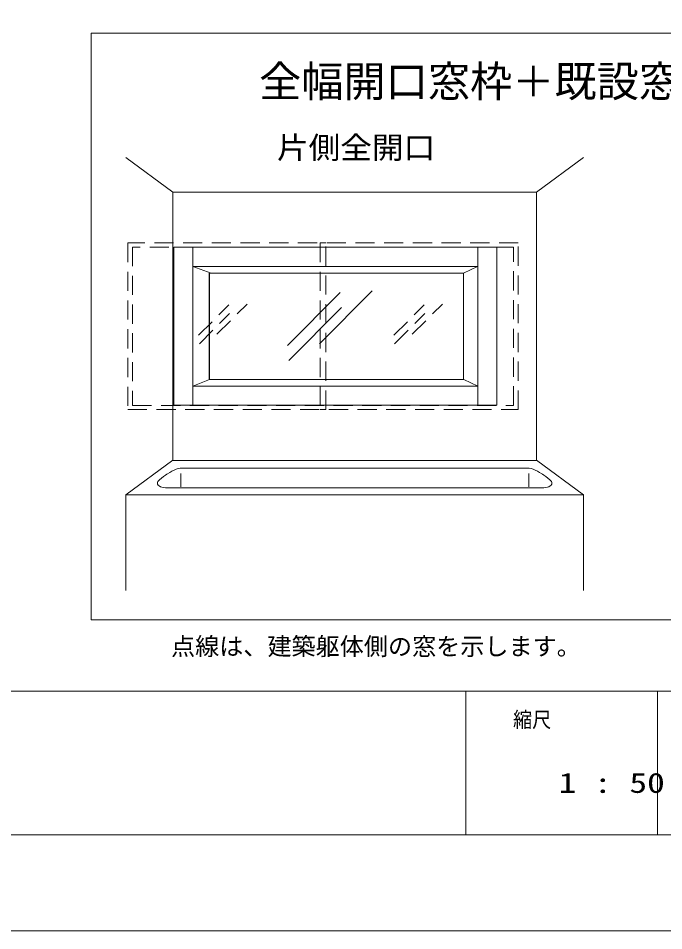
# Model space of a CAD drawing. Units: millimetres on the paper. Extents: x -305 to 305, y -152 to 152.
# Drawn here: x -42.8 to 24.6, y -148.5 to -53.3 of the extents above; entities that cross this region are included whole.
import ezdxf
from ezdxf.enums import TextEntityAlignment as Align

# ---------------------------------------------------------------- set-up
doc = ezdxf.new("R2010")
doc.units = ezdxf.units.MM
doc.linetypes.add('DASHED2', pattern=[3, 2, -1])
for name, color, linetype, lineweight in [('0-0_0', 7, 'Continuous', 9), ('0-2_1図面枠', 7, 'Continuous', 9), ('0-3_図面枠', 3, 'Continuous', 9), ('0-4_DEFPOINTS', 7, 'Continuous', 9)]:
    doc.layers.add(name, color=color, linetype=linetype, lineweight=lineweight)
doc.styles.add('ＭＳ ゴシック', font='')
doc.styles.get('ＭＳ ゴシック').set_extended_font_data('MS Gothic')

msp = doc.modelspace()

# ---------------------------------------------------------------- linework, layer by layer
at = {"layer": '0-0_0'}
for p, q in [((-31.537, -67.783), (-26.649, -71.409)), ((16.24, -67.783), (11.353, -71.408)), ((-24.532, -77.161), (-24.532, -93.654)), ((5.212, -93.654), (5.212, -77.161)), ((5.212, -79.161), (-24.532, -79.161)), ((-24.532, -79.161), (-22.635, -79.874)), ((5.201, -79.161), (3.733, -79.874)), ((-14.671, -87.407), (-9.159, -81.894)), ((-11.32, -87.23), (-5.806, -81.718)), ((-14.533, -88.98), (-9.021, -83.467)), ((-24.532, -91.654), (5.212, -91.654)), ((-26.652, -99.399), (-31.537, -102.999)), ((11.345, -99.396), (16.24, -102.999)), ((-25.79, -102.161), (-25.79, -100.769)), ((10.349, -100.219), (-25.64, -100.219)), ((10.547, -102.161), (10.547, -100.769)), ((-27.4, -102.265), (12.109, -102.265)), ((3.983, -123.498), (3.983, -138.498)), ((23.983, -123.498), (23.983, -138.498))]:
    msp.add_line(p, q, dxfattribs=at)
at = {"layer": '0-0_0', "linetype": 'DASHED2'}
for p, q in [((-23.948, -86.346), (-20.79, -83.188)), ((-22.028, -86.245), (-18.869, -83.087)), ((-3.551, -86.346), (-0.392, -83.188)), ((-1.63, -86.245), (1.529, -83.087)), ((-23.869, -87.247), (-20.711, -84.089)), ((-3.471, -87.247), (-0.313, -84.089))]:
    msp.add_line(p, q, dxfattribs=at)
at = {"layer": '0-0_0'}
for points in [[(80.816, -54.821), (80.816, -116.048), (-35.16, -116.048), (-35.16, -54.821)], [(11.352, -99.407), (11.352, -71.407), (-26.649, -71.407), (-26.649, -99.407)], [(-26.531, -93.654), (-26.531, -77.161), (7.19, -77.161), (7.19, -93.654)], [(7.213, -93.654), (7.213, -77.161), (-26.531, -77.161), (-26.531, -93.654)], [(3.715, -90.959), (3.715, -79.879), (-22.826, -79.879), (-22.826, -90.959)]]:
    msp.add_lwpolyline(points, close=True, dxfattribs=at)
at = {"layer": '0-0_0', "linetype": 'DASHED2'}
for points in [[(9.433, -94.1), (9.433, -76.715), (-31.34, -76.715), (-31.34, -94.1)], [(-10.661, -94.1), (-10.661, -76.715), (-11.246, -76.715), (-11.246, -94.1)], [(8.947, -93.674), (8.947, -77.141), (-30.853, -77.141), (-30.853, -93.674)]]:
    msp.add_lwpolyline(points, close=True, dxfattribs=at)
at = {"layer": '0-0_0'}
for points in [[(-22.808, -90.959), (-22.808, -79.879), (3.739, -79.879), (3.739, -90.959)], [(-24.532, -91.654), (-22.802, -90.959), (3.744, -90.959), (5.212, -91.654)], [(-27.191, -100.82), (-27.249, -100.855), (-27.4, -100.95), (-27.606, -101.089), (-27.831, -101.256), (-28.037, -101.435), (-28.188, -101.61), (-28.229, -101.685), (-28.247, -101.766)], [(-27.191, -100.82), (-27.249, -100.855), (-27.4, -100.95), (-27.606, -101.089), (-27.831, -101.256), (-28.037, -101.435), (-28.188, -101.61), (-28.229, -101.685), (-28.247, -101.766)], [(-25.64, -100.219), (-25.874, -100.231), (-26.094, -100.268), (-26.306, -100.33), (-26.516, -100.415), (-26.73, -100.526), (-26.953, -100.661), (-27.191, -100.82)], [(-25.64, -100.219), (-25.874, -100.231), (-26.094, -100.268), (-26.306, -100.33), (-26.516, -100.415), (-26.73, -100.526), (-26.953, -100.661), (-27.191, -100.82)], [(11.9, -100.82), (11.662, -100.661), (11.439, -100.526), (11.225, -100.415), (11.015, -100.33), (10.803, -100.268), (10.583, -100.231), (10.349, -100.219)], [(12.956, -101.766), (12.938, -101.685), (12.897, -101.61), (12.746, -101.435), (12.54, -101.256), (12.315, -101.089), (12.109, -100.95), (11.958, -100.855), (11.9, -100.82)], [(-28.247, -101.766), (-28.224, -101.88), (-28.161, -101.985), (-28.061, -102.078), (-27.929, -102.156), (-27.772, -102.215), (-27.594, -102.252), (-27.4, -102.265)], [(-28.247, -101.766), (-28.224, -101.88), (-28.161, -101.985), (-28.061, -102.078), (-27.929, -102.156), (-27.772, -102.215), (-27.594, -102.252), (-27.4, -102.265)], [(12.109, -102.265), (12.303, -102.252), (12.481, -102.215), (12.638, -102.156), (12.77, -102.078), (12.87, -101.985), (12.933, -101.88), (12.956, -101.766)], [(-31.537, -113.003), (-31.537, -102.999), (16.24, -102.999), (16.24, -113.003)]]:
    msp.add_lwpolyline(points, dxfattribs=at)
at = {"layer": '0-3_図面枠'}
msp.add_line((-291.017, -123.498), (108.983, -123.498), dxfattribs=at)
msp.add_lwpolyline([(-291.017, -138.498), (108.983, -138.498), (108.983, 138.502), (-291.017, 138.502)], close=True, dxfattribs=at)
at = {"layer": '0-4_DEFPOINTS'}
msp.add_line((118.983, -148.498), (-301.017, -148.498), dxfattribs=at)

# ---------------------------------------------------------------- texts
at = {"layer": '0-0_0', "style": 'ＭＳ ゴシック'}
for s, height, p in [('全幅開口窓枠＋既設窓アタッチメント', 3.231, (-17.628, -62.436)), ('点線は、建築躯体側の窓を示します。', 1.846, (-26.828, -120.296))]:
    msp.add_text(s, height=height, dxfattribs=at).set_placement(p, align=Align.BOTTOM_LEFT)
at = {"layer": '0-0_0', "style": 'ＭＳ ゴシック', "width": 1.05}
msp.add_text('片側全開口', height=2.308, dxfattribs=at).set_placement((-15.763, -68.606), align=Align.BOTTOM_LEFT)
at = {"layer": '0-2_1図面枠', "style": 'ＭＳ ゴシック'}
for s, height, width, p in [('縮尺', 1.628, 0.9, (8.896, -127.769)), ('1 : 50', 2.092, 1.3, (13.65, -134.737))]:
    msp.add_text(s, height=height, dxfattribs=dict(at, width=width)).set_placement(p, align=Align.BOTTOM_LEFT)

doc.saveas('drawing.dxf')
